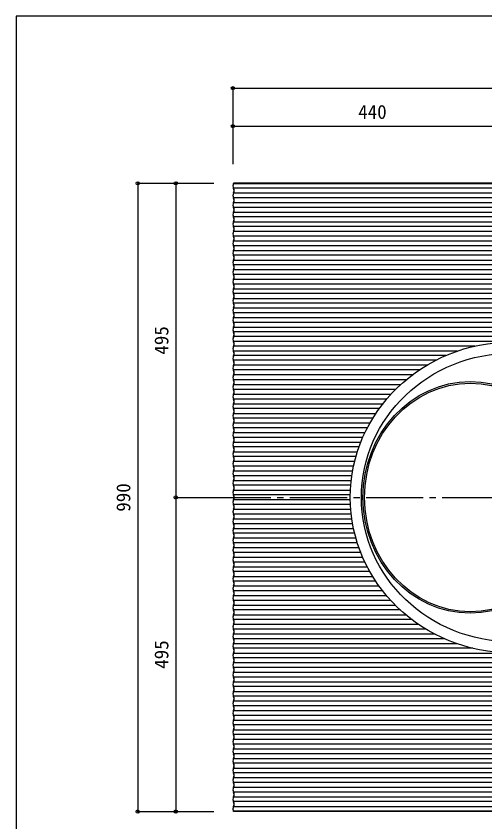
# Model space of a CAD drawing. Units: millimetres at full size, sheet at 1:10; details may follow other scales. Extents: x -1447 to 1393, y -1005 to 983.
# Drawn here: x -1447 to -708, y -286 to 983 of the extents above; entities that cross this region are included whole.
import ezdxf
from ezdxf.enums import TextEntityAlignment as Align

# ---------------------------------------------------------------- set-up
doc = ezdxf.new("R2010")
doc.units = ezdxf.units.MM
doc.header["$LTSCALE"] = 10
doc.header["$PDMODE"] = 32
doc.header["$PDSIZE"] = 5
doc.linetypes.add('CHAIN2', pattern=[12, 9, -1, 1, -1])
for name, color, linetype in [('0-0_Defpoints', 7, 'Continuous'), ('1-0', 7, 'Continuous'), ('1-1', 7, 'CHAIN2'), ('1-8', 7, 'Continuous')]:
    doc.layers.add(name, color=color, linetype=linetype)
doc.styles.add('ＭＳ ゴシック', font='')
doc.styles.get('ＭＳ ゴシック').set_extended_font_data('MS Gothic')

msp = doc.modelspace()

# ---------------------------------------------------------------- linework, layer by layer
at = {"layer": '0-0_Defpoints'}
msp.add_lwpolyline([(-1446.63, -1004.65), (1393.37, -1004.65), (1393.37, 983.35), (-1446.63, 983.35)], close=True, dxfattribs=at)
at = {"layer": '1-0'}
for p, q in [((-90.76, 719.86), (-1104.03, 719.86)), ((-91.01, 719.32), (-1103.98, 719.32)), ((-91.01, 712.22), (-1103.98, 712.22)), ((-91.01, 704.22), (-1103.98, 704.22)), ((-91.01, 697.11), (-1103.98, 697.11)), ((-91.01, 697.11), (-1103.98, 697.11)), ((-91.01, 689.11), (-1103.98, 689.11)), ((-91.01, 682.01), (-1103.98, 682.01)), ((-91.01, 674.01), (-1103.98, 674.01)), ((-91.01, 666.9), (-1103.98, 666.9)), ((-91.01, 658.9), (-1103.98, 658.9)), ((-91.01, 651.8), (-1103.98, 651.8)), ((-91.01, 643.8), (-1103.98, 643.8)), ((-91.01, 636.69), (-1103.98, 636.69)), ((-91.01, 628.69), (-1103.98, 628.69)), ((-91.01, 621.59), (-1103.98, 621.59)), ((-91.01, 613.59), (-1103.98, 613.59)), ((-91.01, 606.48), (-1103.98, 606.48)), ((-91.01, 598.48), (-1103.98, 598.48)), ((-91.01, 591.38), (-1103.98, 591.38)), ((-91.01, 583.38), (-1103.98, 583.38)), ((-91.01, 576.27), (-1103.98, 576.27)), ((-91.01, 568.27), (-1103.98, 568.27)), ((-91.01, 561.17), (-1103.98, 561.17)), ((-91.01, 553.17), (-1103.98, 553.17)), ((-91.01, 546.06), (-1103.98, 546.06)), ((-91.01, 538.06), (-1103.98, 538.06)), ((-91.01, 530.96), (-1103.98, 530.96)), ((-91.01, 522.96), (-1103.98, 522.96)), ((-91.01, 515.85), (-1103.98, 515.85)), ((-91.01, 507.85), (-1103.98, 507.85)), ((-91.01, 500.75), (-1103.98, 500.75)), ((-91.01, 492.75), (-1103.98, 492.75)), ((-91.01, 485.64), (-1103.98, 485.64)), ((-91.01, 478.53), (-1103.98, 478.53)), ((-91.01, 470.54), (-1103.98, 470.54)), ((-723.08, 463.43), (-1103.98, 463.43)), ((-751.25, 455.43), (-1103.98, 455.43)), ((-769.58, 448.32), (-1103.98, 448.32)), ((-784.69, 441.21), (-1103.94, 441.21)), ((-799.18, 433.22), (-1103.94, 433.22)), ((-810.47, 426.11), (-1103.94, 426.11)), ((-831.91, 410.12), (-1103.98, 410.12)), ((-821.78, 418.11), (-1103.94, 418.11)), ((-841.07, 402.12), (-1103.98, 402.12)), ((-848.51, 395.01), (-1103.98, 395.01)), ((-856.19, 387.01), (-1103.98, 387.01)), ((-862.48, 379.91), (-1103.98, 379.91)), ((-869, 371.91), (-1103.98, 371.91)), ((-874.35, 364.8), (-1103.98, 364.8)), ((-879.9, 356.8), (-1103.98, 356.8)), ((-884.45, 349.7), (-1103.98, 349.7)), ((-889.17, 341.7), (-1103.98, 341.7)), ((-893.03, 334.59), (-1103.98, 334.59)), ((-897.02, 326.59), (-1103.98, 326.59)), ((-900.25, 319.49), (-1103.98, 319.49)), ((-903.57, 311.49), (-1103.98, 311.49)), ((-906.23, 304.38), (-1103.98, 304.38)), ((-908.93, 296.38), (-1103.98, 296.38)), ((-911.07, 289.28), (-1103.98, 289.28)), ((-913.19, 281.28), (-1103.98, 281.28)), ((-914.82, 274.17), (-1103.98, 274.17)), ((-916.39, 266.17), (-1103.98, 266.17)), ((-917.54, 259.07), (-1103.98, 259.07)), ((-918.58, 251.07), (-1103.98, 251.07)), ((-919.26, 243.96), (-1103.98, 243.96)), ((-919.78, 235.96), (-1103.98, 235.96)), ((-920.01, 228.86), (-1103.98, 228.86)), ((-920.01, 220.86), (-1103.98, 220.86)), ((-919.78, 213.75), (-1103.98, 213.75)), ((-919.26, 205.75), (-1103.98, 205.75)), ((-918.58, 198.65), (-1103.98, 198.65)), ((-917.54, 190.65), (-1103.98, 190.65)), ((-916.39, 183.54), (-1103.98, 183.54)), ((-914.82, 175.54), (-1103.98, 175.54)), ((-913.19, 168.44), (-1103.98, 168.44)), ((-911.07, 160.44), (-1103.98, 160.44)), ((-908.93, 153.33), (-1103.98, 153.33)), ((-906.23, 145.33), (-1103.98, 145.33)), ((-903.57, 138.23), (-1103.98, 138.23)), ((-900.25, 130.23), (-1103.98, 130.23)), ((-897.02, 123.12), (-1103.98, 123.12)), ((-893.03, 115.12), (-1103.98, 115.12)), ((-889.17, 108.02), (-1103.98, 108.02)), ((-884.45, 100.02), (-1103.98, 100.02)), ((-879.9, 92.91), (-1103.98, 92.91)), ((-874.35, 84.91), (-1103.98, 84.91)), ((-869, 77.81), (-1103.98, 77.81)), ((-862.48, 69.81), (-1103.98, 69.81)), ((-856.19, 62.7), (-1103.98, 62.7)), ((-848.51, 54.7), (-1103.98, 54.7)), ((-841.07, 47.6), (-1103.98, 47.6)), ((-831.91, 39.6), (-1103.98, 39.6)), ((-822.96, 32.49), (-1103.98, 32.49)), ((-811.79, 24.49), (-1103.98, 24.49)), ((-800.67, 17.39), (-1103.98, 17.39)), ((-786.41, 9.39), (-1103.98, 9.39)), ((-771.61, 2.28), (-1103.98, 2.28)), ((-751.25, -5.72), (-1103.98, -5.72)), ((-726.9, -12.82), (-1103.98, -12.82)), ((-91.01, -20.82), (-1103.98, -20.82)), ((-91.01, -27.93), (-1103.98, -27.93)), ((-91.01, -35.93), (-1103.98, -35.93)), ((-91.01, -43.03), (-1103.98, -43.03)), ((-91.01, -51.03), (-1103.98, -51.03)), ((-91.01, -58.14), (-1103.98, -58.14)), ((-91.01, -66.14), (-1103.98, -66.14)), ((-91.01, -73.24), (-1103.98, -73.24)), ((-91.01, -81.24), (-1103.98, -81.24)), ((-91.01, -88.35), (-1103.98, -88.35)), ((-91.01, -96.35), (-1103.98, -96.35)), ((-91.01, -103.45), (-1103.98, -103.45)), ((-91.01, -111.45), (-1103.98, -111.45)), ((-91.01, -118.56), (-1103.98, -118.56)), ((-91.01, -126.56), (-1103.98, -126.56)), ((-91.01, -133.66), (-1103.98, -133.66)), ((-91.01, -141.66), (-1103.98, -141.66)), ((-91.01, -148.77), (-1103.98, -148.77)), ((-91.01, -156.77), (-1103.98, -156.77)), ((-91.01, -163.87), (-1103.98, -163.87)), ((-91.01, -171.87), (-1103.98, -171.87)), ((-91.01, -178.98), (-1103.98, -178.98)), ((-91.01, -186.98), (-1103.98, -186.98)), ((-91.01, -194.08), (-1103.98, -194.08)), ((-91.01, -202.08), (-1103.98, -202.08)), ((-91.01, -209.19), (-1103.98, -209.19)), ((-91.01, -217.19), (-1103.98, -217.19)), ((-91.01, -224.29), (-1103.98, -224.29)), ((-91.01, -232.29), (-1103.98, -232.29)), ((-91.01, -239.4), (-1103.98, -239.4)), ((-91.01, -247.4), (-1103.98, -247.4)), ((-91.01, -247.4), (-1103.98, -247.4)), ((-91.01, -254.5), (-1103.98, -254.5)), ((-91.01, -262.5), (-1103.98, -262.5)), ((-90.71, -270.14), (-1104.03, -270.14)), ((-91.01, -269.61), (-1103.98, -269.61))]:
    msp.add_line(p, q, dxfattribs=at)
for centre, radius, start, end in [((-1096.3, 715.77), 8.74, 152.10447, 207.23632), ((-1097.08, 715.77), 7.77, 152.76403, 207.23597), ((-1110.98, 708.22), 7.76, 332.7618, 27.2382), ((-1111.75, 723.32), 8.74, 332.76368, 336.63366), ((-1111.75, 708.22), 8.74, 332.76358, 27.23642), ((-1096.3, 700.66), 8.74, 152.76358, 207.23642), ((-1097.08, 700.66), 7.77, 152.76409, 207.23591), ((-1096.3, 685.56), 8.74, 152.76368, 207.23632), ((-1097.08, 685.56), 7.77, 152.76403, 207.23597), ((-1110.98, 693.11), 7.76, 332.76174, 27.23826), ((-1111.75, 693.11), 8.74, 332.76368, 27.23632), ((-1096.3, 670.45), 8.74, 152.76358, 207.23642), ((-1097.08, 670.45), 7.77, 152.76409, 207.23591), ((-1110.98, 678.01), 7.76, 332.7618, 27.2382), ((-1111.75, 678.01), 8.74, 332.76358, 27.23642), ((-1110.98, 662.9), 7.76, 332.76162, 27.23838), ((-1111.75, 662.9), 8.74, 332.76368, 27.23632), ((-1096.3, 655.35), 8.74, 152.76383, 207.23617), ((-1097.08, 655.35), 7.77, 152.76403, 207.23597), ((-1110.98, 647.8), 7.76, 332.76162, 27.23838), ((-1111.75, 647.8), 8.74, 332.76368, 27.23632), ((-1096.3, 640.24), 8.74, 152.76358, 207.23642), ((-1097.08, 640.24), 7.77, 152.76409, 207.23591), ((-1110.98, 632.69), 7.76, 332.7618, 27.2382), ((-1111.75, 632.69), 8.74, 332.76358, 27.23642), ((-1096.3, 625.14), 8.74, 152.76368, 207.23632), ((-1097.08, 625.14), 7.77, 152.76403, 207.23597), ((-1096.3, 610.03), 8.74, 152.76358, 207.23642), ((-1097.08, 610.03), 7.77, 152.76409, 207.23591), ((-1110.98, 617.59), 7.76, 332.76174, 27.23826), ((-1111.75, 617.59), 8.74, 332.76368, 27.23632), ((-1096.3, 594.93), 8.74, 152.76368, 207.23632), ((-1097.08, 594.93), 7.77, 152.76391, 207.23609), ((-1110.98, 602.48), 7.76, 332.7618, 27.2382), ((-1111.75, 602.48), 8.74, 332.76358, 27.23642), ((-1110.98, 587.38), 7.76, 332.76174, 27.23826), ((-1111.75, 587.38), 8.74, 332.76368, 27.23632), ((-1096.3, 579.82), 8.74, 152.76358, 207.23642), ((-1097.08, 579.82), 7.77, 152.76409, 207.23591), ((-1110.98, 572.27), 7.76, 332.7618, 27.2382), ((-1111.75, 572.27), 8.74, 332.76358, 27.23642), ((-1096.3, 564.72), 8.74, 152.76358, 207.23642), ((-1097.08, 564.72), 7.77, 152.76409, 207.23591), ((-1110.98, 557.17), 7.76, 332.76174, 27.23826), ((-1111.75, 557.17), 8.74, 332.76368, 27.23632), ((-1096.3, 549.61), 8.74, 152.76368, 207.23632), ((-1097.08, 549.61), 7.77, 152.76391, 207.23609), ((-1111.75, 542.06), 8.74, 332.76358, 27.23642), ((-1096.3, 534.51), 8.74, 152.76358, 207.23642), ((-1097.08, 534.51), 7.77, 152.76409, 207.23591), ((-1110.98, 542.06), 7.76, 332.7618, 27.2382), ((-1096.3, 519.4), 8.74, 152.76368, 207.23632), ((-1097.08, 519.4), 7.77, 152.76403, 207.23597), ((-1110.98, 526.96), 7.76, 332.76174, 27.23826), ((-1111.75, 526.96), 8.74, 332.76368, 27.23632), ((-1096.3, 504.3), 8.74, 152.76358, 207.23642), ((-1110.98, 511.85), 7.76, 332.7618, 27.2382), ((-1111.75, 511.85), 8.74, 332.76358, 27.23642), ((-1097.08, 504.3), 7.77, 152.76409, 207.23591), ((-1110.98, 496.75), 7.76, 332.76162, 27.23838), ((-1111.75, 496.75), 8.74, 332.76368, 27.23632), ((-1096.3, 489.19), 8.74, 152.76383, 207.23617), ((-1097.08, 489.19), 7.77, 152.76403, 207.23597), ((-1110.98, 481.64), 7.76, 332.76162, 27.23838), ((-1111.75, 481.64), 8.74, 332.76368, 27.23632), ((-1096.3, 474.09), 8.74, 152.76358, 207.23642), ((-1097.08, 474.09), 7.77, 152.76409, 207.23591), ((-1110.98, 466.54), 7.76, 332.76177, 27.23823), ((-1111.75, 466.54), 8.74, 332.76363, 27.23637), ((-1096.3, 458.98), 8.74, 152.76363, 207.23637), ((-1097.08, 458.98), 7.77, 152.76406, 207.23594), ((-1096.3, 443.88), 8.74, 152.76363, 207.23637), ((-1097.08, 443.88), 7.77, 152.76406, 207.23594), ((-1110.98, 451.43), 7.76, 332.76177, 27.23823), ((-1111.75, 451.43), 8.74, 332.76363, 27.23637), ((-1096.3, 428.77), 8.74, 152.76363, 207.23637), ((-1097.08, 428.77), 7.77, 152.76406, 207.23594), ((-1110.98, 436.33), 7.76, 332.76177, 27.23823), ((-1111.75, 436.33), 8.74, 332.76363, 27.23637), ((-1110.98, 421.22), 7.76, 332.76171, 27.23829), ((-1111.75, 421.22), 8.74, 332.76363, 27.23637), ((-1096.3, 413.67), 8.74, 152.76363, 207.23637), ((-1097.08, 413.67), 7.77, 152.76406, 207.23594), ((-1110.98, 406.12), 7.76, 332.76171, 27.23829), ((-1111.75, 406.12), 8.74, 332.76363, 27.23637), ((-1096.3, 398.56), 8.74, 152.7637, 207.2363), ((-1097.08, 398.56), 7.77, 152.76406, 207.23594), ((-1110.98, 391.01), 7.76, 332.76171, 27.23829), ((-1111.75, 391.01), 8.74, 332.76363, 27.23637), ((-1096.3, 383.46), 8.74, 152.76363, 207.23637), ((-1097.08, 383.46), 7.77, 152.76406, 207.23594), ((-1096.3, 368.35), 8.74, 152.76363, 207.23637), ((-1097.08, 368.35), 7.77, 152.76406, 207.23594), ((-1110.98, 375.91), 7.76, 332.76171, 27.23829), ((-1111.75, 375.91), 8.74, 332.76363, 27.23637), ((-1096.3, 353.25), 8.74, 152.76363, 207.23637), ((-1097.08, 353.25), 7.77, 152.76406, 207.23594), ((-1110.98, 360.8), 7.76, 332.76177, 27.23823), ((-1111.75, 360.8), 8.74, 332.76363, 27.23637), ((-1110.98, 345.7), 7.76, 332.76174, 27.23826), ((-1111.75, 345.7), 8.74, 332.76367, 27.23633), ((-1096.3, 338.14), 8.74, 152.76363, 207.23637), ((-1097.08, 338.14), 7.77, 152.76403, 207.23597), ((-1110.98, 330.59), 7.76, 332.76174, 27.23826), ((-1111.75, 330.59), 8.74, 332.76363, 27.23637), ((-1096.3, 323.04), 8.74, 152.76363, 207.23637), ((-1097.08, 323.04), 7.77, 152.76406, 207.23594), ((-1110.98, 315.49), 7.76, 332.76177, 27.23823), ((-1111.75, 315.49), 8.74, 332.76363, 27.23637), ((-1096.3, 307.93), 8.74, 152.76363, 207.23637), ((-1097.08, 307.93), 7.77, 152.76406, 207.23594), ((-1096.3, 292.83), 8.74, 152.76363, 207.23637), ((-1097.08, 292.83), 7.77, 152.76403, 207.23597), ((-1110.98, 300.38), 7.76, 332.76177, 27.23823), ((-1111.75, 300.38), 8.74, 332.76363, 27.23637), ((-1096.3, 277.72), 8.74, 152.76363, 207.23637), ((-1097.08, 277.72), 7.77, 152.76404, 207.23596), ((-1110.98, 285.28), 7.76, 332.76178, 27.23822), ((-1111.75, 285.28), 8.74, 332.76363, 27.23637), ((-1110.98, 270.17), 7.76, 332.76174, 27.23826), ((-1111.75, 270.17), 8.74, 332.76363, 27.23637), ((-1096.3, 262.62), 8.74, 152.76363, 207.23637), ((-1097.08, 262.62), 7.77, 152.76404, 207.23596), ((-1110.98, 255.07), 7.76, 332.76177, 27.23823), ((-1111.75, 255.07), 8.74, 332.76364, 27.23636), ((-1096.3, 247.51), 8.74, 152.76363, 207.23637), ((-1097.08, 247.51), 7.77, 152.76404, 207.23596), ((-1110.98, 239.96), 7.76, 332.76175, 27.23825), ((-1111.75, 239.96), 8.74, 332.76363, 27.23637), ((-1096.3, 232.41), 8.74, 152.76364, 207.23636), ((-1097.08, 232.41), 7.77, 152.76404, 207.23596), ((-1111.75, 224.86), 8.74, 332.76364, 27.23636), ((-1096.3, 217.3), 8.74, 152.76364, 207.23636), ((-1097.08, 217.3), 7.77, 152.76404, 207.23596), ((-1110.98, 224.86), 7.76, 332.76175, 27.23825), ((-1096.3, 202.2), 8.74, 152.76363, 207.23637), ((-1097.08, 202.2), 7.77, 152.76404, 207.23596), ((-1110.98, 209.75), 7.76, 332.76175, 27.23825), ((-1111.75, 209.75), 8.74, 332.76363, 27.23637), ((-1096.3, 187.09), 8.74, 152.76363, 207.23637), ((-1097.08, 187.09), 7.77, 152.76404, 207.23596), ((-1110.98, 194.65), 7.76, 332.76177, 27.23823), ((-1111.75, 194.65), 8.74, 332.76364, 27.23636), ((-1110.98, 179.54), 7.76, 332.76174, 27.23826), ((-1111.75, 179.54), 8.74, 332.76363, 27.23637), ((-1096.3, 171.99), 8.74, 152.76363, 207.23637), ((-1097.08, 171.99), 7.77, 152.76404, 207.23596), ((-1110.98, 164.44), 7.76, 332.76178, 27.23822), ((-1111.75, 164.44), 8.74, 332.76363, 27.23637), ((-1096.3, 156.88), 8.74, 152.76363, 207.23637), ((-1097.08, 156.88), 7.77, 152.76403, 207.23597), ((-1110.98, 149.33), 7.76, 332.76177, 27.23823), ((-1111.75, 149.33), 8.74, 332.76363, 27.23637), ((-1096.3, 141.78), 8.74, 152.76363, 207.23637), ((-1097.08, 141.78), 7.77, 152.76406, 207.23594), ((-1096.3, 126.67), 8.74, 152.76363, 207.23637), ((-1097.08, 126.67), 7.77, 152.76406, 207.23594), ((-1110.98, 134.23), 7.76, 332.76177, 27.23823), ((-1111.75, 134.23), 8.74, 332.76363, 27.23637), ((-1096.3, 111.57), 8.74, 152.76363, 207.23637), ((-1097.08, 111.57), 7.77, 152.76403, 207.23597), ((-1110.98, 119.12), 7.76, 332.76174, 27.23826), ((-1111.75, 119.12), 8.74, 332.76363, 27.23637), ((-1110.98, 104.02), 7.76, 332.76174, 27.23826), ((-1111.75, 104.02), 8.74, 332.76367, 27.23633), ((-1096.3, 96.46), 8.74, 152.76363, 207.23637), ((-1097.08, 96.46), 7.77, 152.76406, 207.23594), ((-1110.98, 88.91), 7.76, 332.76177, 27.23823), ((-1111.75, 88.91), 8.74, 332.76363, 27.23637), ((-1096.3, 81.36), 8.74, 152.76363, 207.23637), ((-1097.08, 81.36), 7.77, 152.76406, 207.23594), ((-1110.98, 73.81), 7.76, 332.76171, 27.23829), ((-1111.75, 73.81), 8.74, 332.76363, 27.23637), ((-1096.3, 66.25), 8.74, 152.76363, 207.23637), ((-1097.08, 66.25), 7.77, 152.76406, 207.23594), ((-1096.3, 51.15), 8.74, 152.7637, 207.2363), ((-1097.08, 51.15), 7.77, 152.76406, 207.23594), ((-1110.98, 58.7), 7.76, 332.76171, 27.23829), ((-1111.75, 58.7), 8.74, 332.76363, 27.23637), ((-1096.3, 36.04), 8.74, 152.76363, 207.23637), ((-1097.08, 36.04), 7.77, 152.76406, 207.23594), ((-1110.98, 43.6), 7.76, 332.76171, 27.23829), ((-1111.75, 43.6), 8.74, 332.76363, 27.23637), ((-1110.98, 28.49), 7.76, 332.76171, 27.23829), ((-1111.75, 28.49), 8.74, 332.76363, 27.23637), ((-1096.3, 20.94), 8.74, 152.76363, 207.23637), ((-1097.08, 20.94), 7.77, 152.76406, 207.23594), ((-1110.98, 13.39), 7.76, 332.76177, 27.23823), ((-1111.75, 13.39), 8.74, 332.76363, 27.23637), ((-1096.3, 5.83), 8.74, 152.76363, 207.23637), ((-1097.08, 5.83), 7.77, 152.76406, 207.23594), ((-1110.98, -1.72), 7.76, 332.76177, 27.23823), ((-1111.75, -1.72), 8.74, 332.76363, 27.23637), ((-1096.3, -9.27), 8.74, 152.76363, 207.23637), ((-1097.08, -9.27), 7.77, 152.76406, 207.23594), ((-1096.3, -24.38), 8.74, 152.76358, 207.23642), ((-1097.08, -24.38), 7.77, 152.76409, 207.23591), ((-1110.98, -16.82), 7.76, 332.76177, 27.23823), ((-1111.75, -16.82), 8.74, 332.76363, 27.23637), ((-1096.3, -39.48), 8.74, 152.76383, 207.23617), ((-1097.08, -39.48), 7.77, 152.76403, 207.23597), ((-1110.98, -31.93), 7.76, 332.76162, 27.23838), ((-1111.75, -31.93), 8.74, 332.76368, 27.23632), ((-1096.3, -54.59), 8.74, 152.76358, 207.23642), ((-1110.98, -47.03), 7.76, 332.76162, 27.23838), ((-1111.75, -47.03), 8.74, 332.76368, 27.23632), ((-1097.08, -54.59), 7.77, 152.76409, 207.23591), ((-1110.98, -62.14), 7.76, 332.7618, 27.2382), ((-1111.75, -62.14), 8.74, 332.76358, 27.23642), ((-1096.3, -69.69), 8.74, 152.76368, 207.23632), ((-1097.08, -69.69), 7.77, 152.76403, 207.23597), ((-1110.98, -77.24), 7.76, 332.76174, 27.23826), ((-1111.75, -77.24), 8.74, 332.76368, 27.23632), ((-1096.3, -84.8), 8.74, 152.76358, 207.23642), ((-1097.08, -84.8), 7.77, 152.76409, 207.23591), ((-1110.98, -92.35), 7.76, 332.7618, 27.2382), ((-1111.75, -92.35), 8.74, 332.76358, 27.23642), ((-1096.3, -99.9), 8.74, 152.76368, 207.23632), ((-1097.08, -99.9), 7.77, 152.76391, 207.23609), ((-1096.3, -115.01), 8.74, 152.76358, 207.23642), ((-1097.08, -115.01), 7.77, 152.76409, 207.23591), ((-1110.98, -107.45), 7.76, 332.76174, 27.23826), ((-1111.75, -107.45), 8.74, 332.76368, 27.23632), ((-1096.3, -130.11), 8.74, 152.76358, 207.23642), ((-1097.08, -130.11), 7.77, 152.76409, 207.23591), ((-1110.98, -122.56), 7.76, 332.7618, 27.2382), ((-1111.75, -122.56), 8.74, 332.76358, 27.23642), ((-1110.98, -137.66), 7.76, 332.76174, 27.23826), ((-1111.75, -137.66), 8.74, 332.76368, 27.23632), ((-1096.3, -145.22), 8.74, 152.76368, 207.23632), ((-1097.08, -145.22), 7.77, 152.76391, 207.23609), ((-1110.98, -152.77), 7.76, 332.7618, 27.2382), ((-1111.75, -152.77), 8.74, 332.76358, 27.23642), ((-1096.3, -160.32), 8.74, 152.76358, 207.23642), ((-1097.08, -160.32), 7.77, 152.76409, 207.23591), ((-1110.98, -167.87), 7.76, 332.76174, 27.23826), ((-1111.75, -167.87), 8.74, 332.76368, 27.23632), ((-1096.3, -175.43), 8.74, 152.76368, 207.23632), ((-1097.08, -175.43), 7.77, 152.76403, 207.23597), ((-1096.3, -190.53), 8.74, 152.76358, 207.23642), ((-1097.08, -190.53), 7.77, 152.76409, 207.23591), ((-1110.98, -182.98), 7.76, 332.7618, 27.2382), ((-1111.75, -182.98), 8.74, 332.76358, 27.23642), ((-1096.3, -205.64), 8.74, 152.76383, 207.23617), ((-1097.08, -205.64), 7.77, 152.76403, 207.23597), ((-1110.98, -198.08), 7.76, 332.76162, 27.23838), ((-1111.75, -198.08), 8.74, 332.76368, 27.23632), ((-1110.98, -213.19), 7.76, 332.76162, 27.23838), ((-1111.75, -213.19), 8.74, 332.76368, 27.23632), ((-1096.3, -220.74), 8.74, 152.76358, 207.23642), ((-1097.08, -220.74), 7.77, 152.76409, 207.23591), ((-1110.98, -228.29), 7.76, 332.7618, 27.2382), ((-1111.75, -228.29), 8.74, 332.76358, 27.23642), ((-1096.3, -235.85), 8.74, 152.76368, 207.23632), ((-1097.08, -235.85), 7.77, 152.76403, 207.23597), ((-1110.98, -243.4), 7.76, 332.76174, 27.23826), ((-1111.75, -243.4), 8.74, 332.76368, 27.23632), ((-1096.3, -250.95), 8.74, 152.76358, 207.23642), ((-1097.08, -250.95), 7.77, 152.76409, 207.23591), ((-1096.3, -266.06), 8.74, 152.76368, 207.89553), ((-1097.08, -266.06), 7.77, 152.76403, 207.23597), ((-1110.98, -258.5), 7.76, 332.7618, 27.2382), ((-1111.75, -258.5), 8.74, 332.76358, 27.23642), ((-1111.75, -273.61), 8.74, 23.36634, 27.23632)]:
    msp.add_arc(centre, radius, start, end, dxfattribs=at)
for centre, major_axis, ratio in [((-665.04, 224.86), (255, 0), 0.960784), ((-665.04, 224.86), (237.5, 0), 0.957895), ((-730.96, 224.86), (0, -182.5), 0.926139), ((-730.96, 224.86), (0, -180), 0.925114)]:
    msp.add_ellipse(centre, major_axis=major_axis, ratio=ratio, dxfattribs=at)
at = {"layer": '1-1'}
msp.add_line((-1135.04, 224.86), (-50.04, 224.86), dxfattribs=at)
at = {"layer": '1-8'}
for p, q in [((-1105.04, 869.86), (-90.04, 869.86)), ((-1105.04, 869.86), (-1105.04, 809.86)), ((-1105.04, 809.86), (-665.04, 809.86)), ((-1105.04, 809.86), (-1105.04, 749.86)), ((-1255.04, 719.86), (-1255.04, -270.14)), ((-1255.04, 719.86), (-1195.04, 719.86)), ((-1195.04, 719.86), (-1195.04, 224.86)), ((-1195.04, 719.86), (-1135.04, 719.86)), ((-1195.04, 224.86), (-1135.04, 224.86)), ((-1195.04, 224.86), (-1195.04, -270.14)), ((-1255.04, -270.14), (-1195.04, -270.14)), ((-1195.04, -270.14), (-1135.04, -270.14))]:
    msp.add_line(p, q, dxfattribs=at)
for p in [(-1105.04, 869.86), (-1105.04, 809.86), (-1255.04, 719.86), (-1195.04, 719.86), (-1195.04, 224.86), (-1255.04, -270.14), (-1195.04, -270.14)]:
    msp.add_point(p, dxfattribs=at)

# ---------------------------------------------------------------- texts
at = {"layer": '1-8', "style": 'ＭＳ ゴシック'}
msp.add_text('440', height=21.99, dxfattribs=at).set_placement((-907.54, 814.86), align=Align.BOTTOM_LEFT)
for s, p in [('495', (-1200.04, 449.86)), ('990', (-1260.04, 202.36)), ('495', (-1200.04, -45.14))]:
    msp.add_text(s, height=21.99, rotation=90, dxfattribs=at).set_placement(p, align=Align.BOTTOM_LEFT)

doc.saveas('drawing.dxf')
